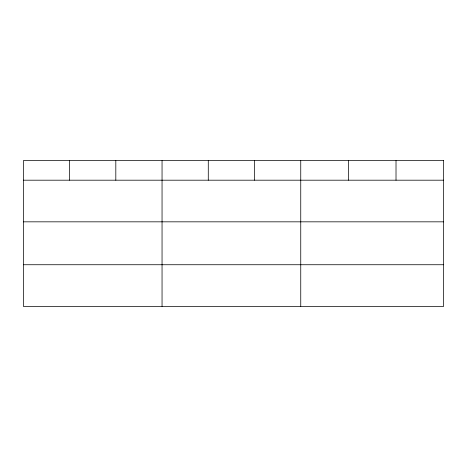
<?xml version="1.0" encoding="UTF-8"?>
<svg xmlns="http://www.w3.org/2000/svg" width="467" height="467" viewBox="0 0 467 467"><rect width="100%" height="100%" fill="white"/><g stroke="black" fill="none" stroke-linecap="round" stroke-linejoin="round"><path stroke-width="0.7" d="M23.35 180.192L443.65 180.192M23.35 221.831L443.65 221.831M23.35 264.736L443.65 264.736M396.016 160.625L396.016 180.192M348.382 160.625L348.382 180.192M300.748 160.625L300.748 306.375M254.515 160.625L254.515 180.192M208.282 160.625L208.282 180.192M162.049 160.625L162.049 306.375M115.816 160.625L115.816 180.192M69.583 160.625L69.583 180.192M443.65 160.625L23.35 160.625L23.35 306.375L443.65 306.375L443.65 160.625"/></g></svg>
